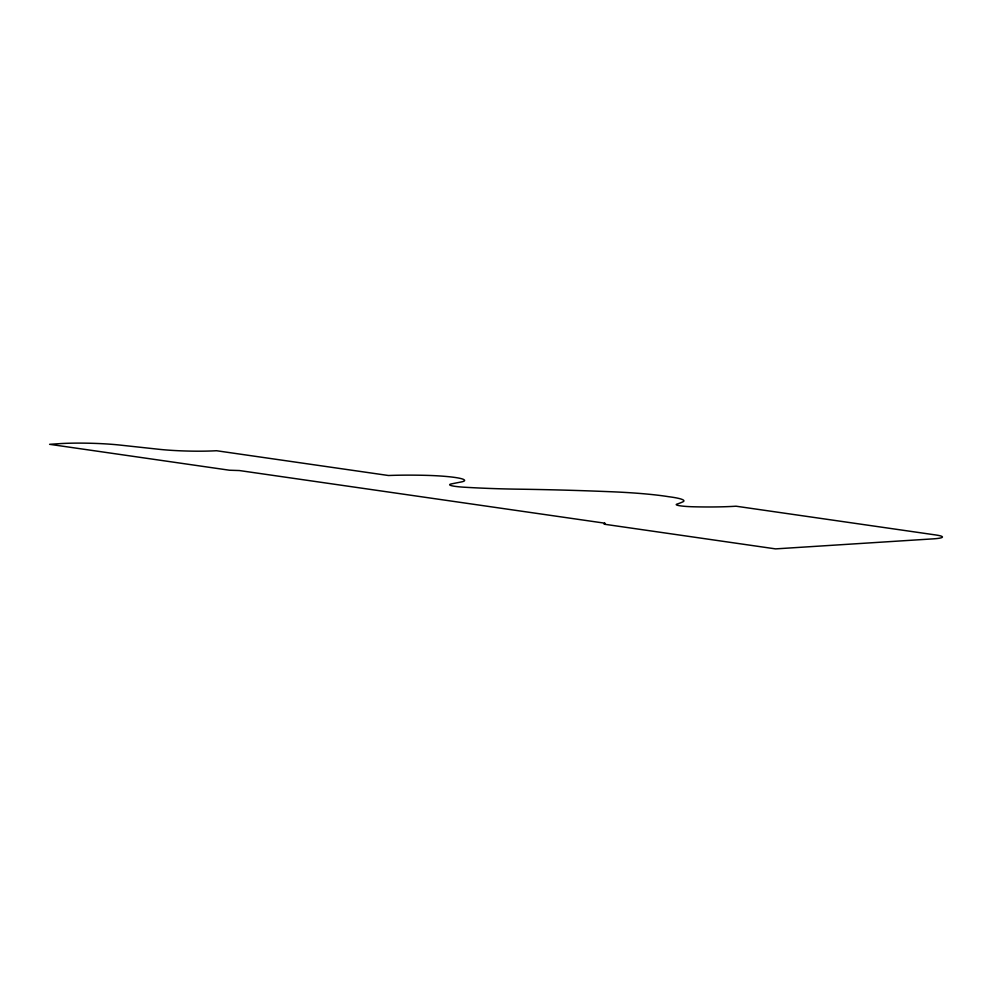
<?xml version="1.0" encoding="UTF-8"?>
<svg xmlns="http://www.w3.org/2000/svg" width="992" height="992" viewBox="0 0 992 992"><rect width="100%" height="100%" fill="white"/><g stroke="black" fill="none" stroke-linecap="round" stroke-linejoin="round"><path stroke-width="1.49" d="M604.773 523.181L604.078 524.185L775.583 548.886L931.24 538.978A27.59 2.84 1.5 0 0 934.315 534.762L736.039 506.205A65.41 6.721 1.5 0 1 693.296 506.776A16.914 1.736 1.5 0 1 676.941 504.122A319.188 32.81 1.5 0 0 683.364 501.592A51.249 5.27 1.5 0 0 668.757 496.719A87.73 9.015 1.5 0 0 608.989 491.66A341.583 35.117 1.5 0 0 519.399 489.192A126.468 12.995 1.5 0 1 465.422 487.283A21.551 2.22 1.5 0 1 451.62 483.86L461.119 481.988A38.105 3.918 1.5 0 0 464.182 479.843A38.415 3.943 1.5 0 0 425.68 475.342A71.325 7.328 1.5 0 0 388.467 475.503L216.492 450.728A45.942 4.724 1.5 0 1 158.571 449.252L119.052 444.974A47.281 4.861 1.5 0 0 61.814 443.523L49.6 444.317L229.437 470.22L239.444 470.555L604.773 523.181"/></g></svg>
